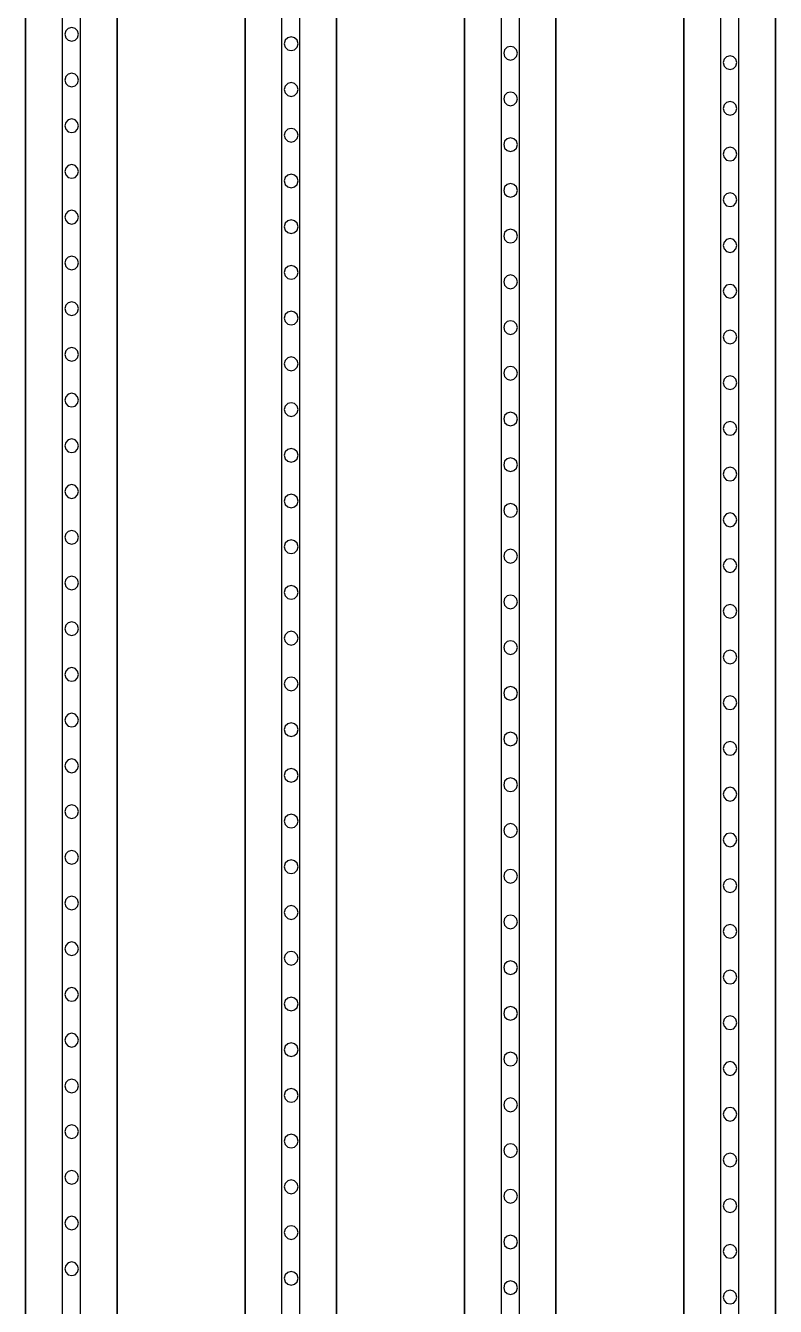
# Model space of a CAD drawing. Header units: metres. Extents: x -1550 to 1550, y -904 to 26100.
# Drawn here: x 588 to 670, y 6104.3 to 6244.4 of the extents above; entities that cross this region are included whole.
import ezdxf

# ---------------------------------------------------------------- set-up
doc = ezdxf.new("R2010")
doc.units = ezdxf.units.M
for name, color, linetype in [('Metal', 4, 'CONTINUOUS'), ('pattern_ionp', 7, 'CONTINUOUS'), ('Polyimide', 3, 'CONTINUOUS'), ('Polyimide_Negative', 5, 'CONTINUOUS')]:
    doc.layers.add(name, color=color, linetype=linetype)

msp = doc.modelspace()

# ---------------------------------------------------------------- linework, layer by layer
at = {"layer": 'Metal'}
for points in [[(594, 4551.99), (594, 11993.5), (592, 11993.5), (592, 11993.5), (592, 4551.99)], [(618, 4805.96), (618, 11993.5), (616, 11993.5), (616, 11993.5), (616, 4805.96)], [(640, 11993.5), (640, 5059.93)], [(642, 5059.93), (642, 11993.5)], [(664, 11993.5), (664, 5313.9)], [(666, 5313.9), (666, 11993.5)]]:
    msp.add_lwpolyline(points, dxfattribs=at)
at = {"layer": 'pattern_ionp'}
for points in [[(593.79, 6243.44), (593.69, 6243.81), (593.41, 6244.08), (593.04, 6244.19), (592.66, 6244.08), (592.39, 6243.81), (592.29, 6243.44), (592.39, 6243.06), (592.66, 6242.79), (593.04, 6242.69), (593.41, 6242.79), (593.69, 6243.06), (593.79, 6243.44)], [(617.79, 6242.4), (617.69, 6242.78), (617.41, 6243.05), (617.04, 6243.15), (616.66, 6243.05), (616.39, 6242.78), (616.29, 6242.4), (616.39, 6242.03), (616.66, 6241.75), (617.04, 6241.65), (617.41, 6241.75), (617.69, 6242.03), (617.79, 6242.4)], [(641.79, 6241.37), (641.69, 6241.75), (641.41, 6242.02), (641.04, 6242.12), (640.66, 6242.02), (640.39, 6241.75), (640.29, 6241.37), (640.39, 6241), (640.66, 6240.72), (641.04, 6240.62), (641.41, 6240.72), (641.69, 6241), (641.79, 6241.37)], [(665.79, 6240.34), (665.69, 6240.72), (665.41, 6240.99), (665.04, 6241.09), (664.66, 6240.99), (664.39, 6240.72), (664.29, 6240.34), (664.39, 6239.97), (664.66, 6239.69), (665.04, 6239.59), (665.41, 6239.69), (665.69, 6239.97), (665.79, 6240.34)], [(593.79, 6238.44), (593.69, 6238.81), (593.41, 6239.08), (593.04, 6239.19), (592.66, 6239.08), (592.39, 6238.81), (592.29, 6238.44), (592.39, 6238.06), (592.66, 6237.79), (593.04, 6237.69), (593.41, 6237.79), (593.69, 6238.06), (593.79, 6238.44)], [(617.79, 6237.4), (617.69, 6237.78), (617.41, 6238.05), (617.04, 6238.15), (616.66, 6238.05), (616.39, 6237.78), (616.29, 6237.4), (616.39, 6237.03), (616.66, 6236.75), (617.04, 6236.65), (617.41, 6236.75), (617.69, 6237.03), (617.79, 6237.4)], [(641.79, 6236.37), (641.69, 6236.75), (641.41, 6237.02), (641.04, 6237.12), (640.66, 6237.02), (640.39, 6236.75), (640.29, 6236.37), (640.39, 6236), (640.66, 6235.72), (641.04, 6235.62), (641.41, 6235.72), (641.69, 6236), (641.79, 6236.37)], [(665.79, 6235.34), (665.69, 6235.72), (665.41, 6235.99), (665.04, 6236.09), (664.66, 6235.99), (664.39, 6235.72), (664.29, 6235.34), (664.39, 6234.97), (664.66, 6234.69), (665.04, 6234.59), (665.41, 6234.69), (665.69, 6234.97), (665.79, 6235.34)], [(593.79, 6233.44), (593.69, 6233.81), (593.41, 6234.08), (593.04, 6234.19), (592.66, 6234.08), (592.39, 6233.81), (592.29, 6233.44), (592.39, 6233.06), (592.66, 6232.79), (593.04, 6232.69), (593.41, 6232.79), (593.69, 6233.06), (593.79, 6233.44)], [(617.79, 6232.4), (617.69, 6232.78), (617.41, 6233.05), (617.04, 6233.15), (616.66, 6233.05), (616.39, 6232.78), (616.29, 6232.4), (616.39, 6232.03), (616.66, 6231.75), (617.04, 6231.65), (617.41, 6231.75), (617.69, 6232.03), (617.79, 6232.4)], [(641.79, 6231.37), (641.69, 6231.75), (641.41, 6232.02), (641.04, 6232.12), (640.66, 6232.02), (640.39, 6231.75), (640.29, 6231.37), (640.39, 6231), (640.66, 6230.72), (641.04, 6230.62), (641.41, 6230.72), (641.69, 6231), (641.79, 6231.37)], [(665.79, 6230.34), (665.69, 6230.72), (665.41, 6230.99), (665.04, 6231.09), (664.66, 6230.99), (664.39, 6230.72), (664.29, 6230.34), (664.39, 6229.97), (664.66, 6229.69), (665.04, 6229.59), (665.41, 6229.69), (665.69, 6229.97), (665.79, 6230.34)], [(593.79, 6228.44), (593.69, 6228.81), (593.41, 6229.08), (593.04, 6229.19), (592.66, 6229.08), (592.39, 6228.81), (592.29, 6228.44), (592.39, 6228.06), (592.66, 6227.79), (593.04, 6227.69), (593.41, 6227.79), (593.69, 6228.06), (593.79, 6228.44)], [(617.79, 6227.4), (617.69, 6227.78), (617.41, 6228.05), (617.04, 6228.15), (616.66, 6228.05), (616.39, 6227.78), (616.29, 6227.4), (616.39, 6227.03), (616.66, 6226.75), (617.04, 6226.65), (617.41, 6226.75), (617.69, 6227.03), (617.79, 6227.4)], [(641.79, 6226.37), (641.69, 6226.75), (641.41, 6227.02), (641.04, 6227.12), (640.66, 6227.02), (640.39, 6226.75), (640.29, 6226.37), (640.39, 6226), (640.66, 6225.72), (641.04, 6225.62), (641.41, 6225.72), (641.69, 6226), (641.79, 6226.37)], [(665.79, 6225.34), (665.69, 6225.72), (665.41, 6225.99), (665.04, 6226.09), (664.66, 6225.99), (664.39, 6225.72), (664.29, 6225.34), (664.39, 6224.97), (664.66, 6224.69), (665.04, 6224.59), (665.41, 6224.69), (665.69, 6224.97), (665.79, 6225.34)], [(593.79, 6223.44), (593.69, 6223.81), (593.41, 6224.08), (593.04, 6224.19), (592.66, 6224.08), (592.39, 6223.81), (592.29, 6223.44), (592.39, 6223.06), (592.66, 6222.79), (593.04, 6222.69), (593.41, 6222.79), (593.69, 6223.06), (593.79, 6223.44)], [(617.79, 6222.4), (617.69, 6222.78), (617.41, 6223.05), (617.04, 6223.15), (616.66, 6223.05), (616.39, 6222.78), (616.29, 6222.4), (616.39, 6222.03), (616.66, 6221.75), (617.04, 6221.65), (617.41, 6221.75), (617.69, 6222.03), (617.79, 6222.4)], [(641.79, 6221.37), (641.69, 6221.75), (641.41, 6222.02), (641.04, 6222.12), (640.66, 6222.02), (640.39, 6221.75), (640.29, 6221.37), (640.39, 6221), (640.66, 6220.72), (641.04, 6220.62), (641.41, 6220.72), (641.69, 6221), (641.79, 6221.37)], [(665.79, 6220.34), (665.69, 6220.72), (665.41, 6220.99), (665.04, 6221.09), (664.66, 6220.99), (664.39, 6220.72), (664.29, 6220.34), (664.39, 6219.97), (664.66, 6219.69), (665.04, 6219.59), (665.41, 6219.69), (665.69, 6219.97), (665.79, 6220.34)], [(593.79, 6218.44), (593.69, 6218.81), (593.41, 6219.08), (593.04, 6219.19), (592.66, 6219.08), (592.39, 6218.81), (592.29, 6218.44), (592.39, 6218.06), (592.66, 6217.79), (593.04, 6217.69), (593.41, 6217.79), (593.69, 6218.06), (593.79, 6218.44)], [(617.79, 6217.4), (617.69, 6217.78), (617.41, 6218.05), (617.04, 6218.15), (616.66, 6218.05), (616.39, 6217.78), (616.29, 6217.4), (616.39, 6217.03), (616.66, 6216.75), (617.04, 6216.65), (617.41, 6216.75), (617.69, 6217.03), (617.79, 6217.4)], [(641.79, 6216.37), (641.69, 6216.75), (641.41, 6217.02), (641.04, 6217.12), (640.66, 6217.02), (640.39, 6216.75), (640.29, 6216.37), (640.39, 6216), (640.66, 6215.72), (641.04, 6215.62), (641.41, 6215.72), (641.69, 6216), (641.79, 6216.37)], [(665.79, 6215.34), (665.69, 6215.72), (665.41, 6215.99), (665.04, 6216.09), (664.66, 6215.99), (664.39, 6215.72), (664.29, 6215.34), (664.39, 6214.97), (664.66, 6214.69), (665.04, 6214.59), (665.41, 6214.69), (665.69, 6214.97), (665.79, 6215.34)], [(593.79, 6213.44), (593.69, 6213.81), (593.41, 6214.08), (593.04, 6214.19), (592.66, 6214.08), (592.39, 6213.81), (592.29, 6213.44), (592.39, 6213.06), (592.66, 6212.79), (593.04, 6212.69), (593.41, 6212.79), (593.69, 6213.06), (593.79, 6213.44)], [(617.79, 6212.4), (617.69, 6212.78), (617.41, 6213.05), (617.04, 6213.15), (616.66, 6213.05), (616.39, 6212.78), (616.29, 6212.4), (616.39, 6212.03), (616.66, 6211.75), (617.04, 6211.65), (617.41, 6211.75), (617.69, 6212.03), (617.79, 6212.4)], [(641.79, 6211.37), (641.69, 6211.75), (641.41, 6212.02), (641.04, 6212.12), (640.66, 6212.02), (640.39, 6211.75), (640.29, 6211.37), (640.39, 6211), (640.66, 6210.72), (641.04, 6210.62), (641.41, 6210.72), (641.69, 6211), (641.79, 6211.37)], [(665.79, 6210.34), (665.69, 6210.72), (665.41, 6210.99), (665.04, 6211.09), (664.66, 6210.99), (664.39, 6210.72), (664.29, 6210.34), (664.39, 6209.97), (664.66, 6209.69), (665.04, 6209.59), (665.41, 6209.69), (665.69, 6209.97), (665.79, 6210.34)], [(593.79, 6208.44), (593.69, 6208.81), (593.41, 6209.08), (593.04, 6209.19), (592.66, 6209.08), (592.39, 6208.81), (592.29, 6208.44), (592.39, 6208.06), (592.66, 6207.79), (593.04, 6207.69), (593.41, 6207.79), (593.69, 6208.06), (593.79, 6208.44)], [(617.79, 6207.4), (617.69, 6207.78), (617.41, 6208.05), (617.04, 6208.15), (616.66, 6208.05), (616.39, 6207.78), (616.29, 6207.4), (616.39, 6207.03), (616.66, 6206.75), (617.04, 6206.65), (617.41, 6206.75), (617.69, 6207.03), (617.79, 6207.4)], [(641.79, 6206.37), (641.69, 6206.75), (641.41, 6207.02), (641.04, 6207.12), (640.66, 6207.02), (640.39, 6206.75), (640.29, 6206.37), (640.39, 6206), (640.66, 6205.72), (641.04, 6205.62), (641.41, 6205.72), (641.69, 6206), (641.79, 6206.37)], [(665.79, 6205.34), (665.69, 6205.72), (665.41, 6205.99), (665.04, 6206.09), (664.66, 6205.99), (664.39, 6205.72), (664.29, 6205.34), (664.39, 6204.97), (664.66, 6204.69), (665.04, 6204.59), (665.41, 6204.69), (665.69, 6204.97), (665.79, 6205.34)], [(593.79, 6203.44), (593.69, 6203.81), (593.41, 6204.08), (593.04, 6204.19), (592.66, 6204.08), (592.39, 6203.81), (592.29, 6203.44), (592.39, 6203.06), (592.66, 6202.79), (593.04, 6202.69), (593.41, 6202.79), (593.69, 6203.06), (593.79, 6203.44)], [(617.79, 6202.4), (617.69, 6202.78), (617.41, 6203.05), (617.04, 6203.15), (616.66, 6203.05), (616.39, 6202.78), (616.29, 6202.4), (616.39, 6202.03), (616.66, 6201.75), (617.04, 6201.65), (617.41, 6201.75), (617.69, 6202.03), (617.79, 6202.4)], [(641.79, 6201.37), (641.69, 6201.75), (641.41, 6202.02), (641.04, 6202.12), (640.66, 6202.02), (640.39, 6201.75), (640.29, 6201.37), (640.39, 6201), (640.66, 6200.72), (641.04, 6200.62), (641.41, 6200.72), (641.69, 6201), (641.79, 6201.37)], [(665.79, 6200.34), (665.69, 6200.72), (665.41, 6200.99), (665.04, 6201.09), (664.66, 6200.99), (664.39, 6200.72), (664.29, 6200.34), (664.39, 6199.97), (664.66, 6199.69), (665.04, 6199.59), (665.41, 6199.69), (665.69, 6199.97), (665.79, 6200.34)], [(593.79, 6198.44), (593.69, 6198.81), (593.41, 6199.08), (593.04, 6199.19), (592.66, 6199.08), (592.39, 6198.81), (592.29, 6198.44), (592.39, 6198.06), (592.66, 6197.79), (593.04, 6197.69), (593.41, 6197.79), (593.69, 6198.06), (593.79, 6198.44)], [(617.79, 6197.4), (617.69, 6197.78), (617.41, 6198.05), (617.04, 6198.15), (616.66, 6198.05), (616.39, 6197.78), (616.29, 6197.4), (616.39, 6197.03), (616.66, 6196.75), (617.04, 6196.65), (617.41, 6196.75), (617.69, 6197.03), (617.79, 6197.4)], [(641.79, 6196.37), (641.69, 6196.75), (641.41, 6197.02), (641.04, 6197.12), (640.66, 6197.02), (640.39, 6196.75), (640.29, 6196.37), (640.39, 6196), (640.66, 6195.72), (641.04, 6195.62), (641.41, 6195.72), (641.69, 6196), (641.79, 6196.37)], [(665.79, 6195.34), (665.69, 6195.72), (665.41, 6195.99), (665.04, 6196.09), (664.66, 6195.99), (664.39, 6195.72), (664.29, 6195.34), (664.39, 6194.97), (664.66, 6194.69), (665.04, 6194.59), (665.41, 6194.69), (665.69, 6194.97), (665.79, 6195.34)], [(593.79, 6193.44), (593.69, 6193.81), (593.41, 6194.08), (593.04, 6194.19), (592.66, 6194.08), (592.39, 6193.81), (592.29, 6193.44), (592.39, 6193.06), (592.66, 6192.79), (593.04, 6192.69), (593.41, 6192.79), (593.69, 6193.06), (593.79, 6193.44)], [(617.79, 6192.4), (617.69, 6192.78), (617.41, 6193.05), (617.04, 6193.15), (616.66, 6193.05), (616.39, 6192.78), (616.29, 6192.4), (616.39, 6192.03), (616.66, 6191.75), (617.04, 6191.65), (617.41, 6191.75), (617.69, 6192.03), (617.79, 6192.4)], [(641.79, 6191.37), (641.69, 6191.75), (641.41, 6192.02), (641.04, 6192.12), (640.66, 6192.02), (640.39, 6191.75), (640.29, 6191.37), (640.39, 6191), (640.66, 6190.72), (641.04, 6190.62), (641.41, 6190.72), (641.69, 6191), (641.79, 6191.37)], [(665.79, 6190.34), (665.69, 6190.72), (665.41, 6190.99), (665.04, 6191.09), (664.66, 6190.99), (664.39, 6190.72), (664.29, 6190.34), (664.39, 6189.97), (664.66, 6189.69), (665.04, 6189.59), (665.41, 6189.69), (665.69, 6189.97), (665.79, 6190.34)], [(593.79, 6188.44), (593.69, 6188.81), (593.41, 6189.08), (593.04, 6189.19), (592.66, 6189.08), (592.39, 6188.81), (592.29, 6188.44), (592.39, 6188.06), (592.66, 6187.79), (593.04, 6187.69), (593.41, 6187.79), (593.69, 6188.06), (593.79, 6188.44)], [(617.79, 6187.4), (617.69, 6187.78), (617.41, 6188.05), (617.04, 6188.15), (616.66, 6188.05), (616.39, 6187.78), (616.29, 6187.4), (616.39, 6187.03), (616.66, 6186.75), (617.04, 6186.65), (617.41, 6186.75), (617.69, 6187.03), (617.79, 6187.4)], [(641.79, 6186.37), (641.69, 6186.75), (641.41, 6187.02), (641.04, 6187.12), (640.66, 6187.02), (640.39, 6186.75), (640.29, 6186.37), (640.39, 6186), (640.66, 6185.72), (641.04, 6185.62), (641.41, 6185.72), (641.69, 6186), (641.79, 6186.37)], [(665.79, 6185.34), (665.69, 6185.72), (665.41, 6185.99), (665.04, 6186.09), (664.66, 6185.99), (664.39, 6185.72), (664.29, 6185.34), (664.39, 6184.97), (664.66, 6184.69), (665.04, 6184.59), (665.41, 6184.69), (665.69, 6184.97), (665.79, 6185.34)], [(593.79, 6183.44), (593.69, 6183.81), (593.41, 6184.08), (593.04, 6184.19), (592.66, 6184.08), (592.39, 6183.81), (592.29, 6183.44), (592.39, 6183.06), (592.66, 6182.79), (593.04, 6182.69), (593.41, 6182.79), (593.69, 6183.06), (593.79, 6183.44)], [(617.79, 6182.4), (617.69, 6182.78), (617.41, 6183.05), (617.04, 6183.15), (616.66, 6183.05), (616.39, 6182.78), (616.29, 6182.4), (616.39, 6182.03), (616.66, 6181.75), (617.04, 6181.65), (617.41, 6181.75), (617.69, 6182.03), (617.79, 6182.4)], [(641.79, 6181.37), (641.69, 6181.75), (641.41, 6182.02), (641.04, 6182.12), (640.66, 6182.02), (640.39, 6181.75), (640.29, 6181.37), (640.39, 6181), (640.66, 6180.72), (641.04, 6180.62), (641.41, 6180.72), (641.69, 6181), (641.79, 6181.37)], [(665.79, 6180.34), (665.69, 6180.72), (665.41, 6180.99), (665.04, 6181.09), (664.66, 6180.99), (664.39, 6180.72), (664.29, 6180.34), (664.39, 6179.97), (664.66, 6179.69), (665.04, 6179.59), (665.41, 6179.69), (665.69, 6179.97), (665.79, 6180.34)], [(593.79, 6178.44), (593.69, 6178.81), (593.41, 6179.08), (593.04, 6179.19), (592.66, 6179.08), (592.39, 6178.81), (592.29, 6178.44), (592.39, 6178.06), (592.66, 6177.79), (593.04, 6177.69), (593.41, 6177.79), (593.69, 6178.06), (593.79, 6178.44)], [(617.79, 6177.4), (617.69, 6177.78), (617.41, 6178.05), (617.04, 6178.15), (616.66, 6178.05), (616.39, 6177.78), (616.29, 6177.4), (616.39, 6177.03), (616.66, 6176.75), (617.04, 6176.65), (617.41, 6176.75), (617.69, 6177.03), (617.79, 6177.4)], [(641.79, 6176.37), (641.69, 6176.75), (641.41, 6177.02), (641.04, 6177.12), (640.66, 6177.02), (640.39, 6176.75), (640.29, 6176.37), (640.39, 6176), (640.66, 6175.72), (641.04, 6175.62), (641.41, 6175.72), (641.69, 6176), (641.79, 6176.37)], [(665.79, 6175.34), (665.69, 6175.72), (665.41, 6175.99), (665.04, 6176.09), (664.66, 6175.99), (664.39, 6175.72), (664.29, 6175.34), (664.39, 6174.97), (664.66, 6174.69), (665.04, 6174.59), (665.41, 6174.69), (665.69, 6174.97), (665.79, 6175.34)], [(593.79, 6173.44), (593.69, 6173.81), (593.41, 6174.08), (593.04, 6174.19), (592.66, 6174.08), (592.39, 6173.81), (592.29, 6173.44), (592.39, 6173.06), (592.66, 6172.79), (593.04, 6172.69), (593.41, 6172.79), (593.69, 6173.06), (593.79, 6173.44)], [(617.79, 6172.4), (617.69, 6172.78), (617.41, 6173.05), (617.04, 6173.15), (616.66, 6173.05), (616.39, 6172.78), (616.29, 6172.4), (616.39, 6172.03), (616.66, 6171.75), (617.04, 6171.65), (617.41, 6171.75), (617.69, 6172.03), (617.79, 6172.4)], [(641.79, 6171.37), (641.69, 6171.75), (641.41, 6172.02), (641.04, 6172.12), (640.66, 6172.02), (640.39, 6171.75), (640.29, 6171.37), (640.39, 6171), (640.66, 6170.72), (641.04, 6170.62), (641.41, 6170.72), (641.69, 6171), (641.79, 6171.37)], [(665.79, 6170.34), (665.69, 6170.72), (665.41, 6170.99), (665.04, 6171.09), (664.66, 6170.99), (664.39, 6170.72), (664.29, 6170.34), (664.39, 6169.97), (664.66, 6169.69), (665.04, 6169.59), (665.41, 6169.69), (665.69, 6169.97), (665.79, 6170.34)], [(593.79, 6168.44), (593.69, 6168.81), (593.41, 6169.08), (593.04, 6169.19), (592.66, 6169.08), (592.39, 6168.81), (592.29, 6168.44), (592.39, 6168.06), (592.66, 6167.79), (593.04, 6167.69), (593.41, 6167.79), (593.69, 6168.06), (593.79, 6168.44)], [(617.79, 6167.4), (617.69, 6167.78), (617.41, 6168.05), (617.04, 6168.15), (616.66, 6168.05), (616.39, 6167.78), (616.29, 6167.4), (616.39, 6167.03), (616.66, 6166.75), (617.04, 6166.65), (617.41, 6166.75), (617.69, 6167.03), (617.79, 6167.4)], [(641.79, 6166.37), (641.69, 6166.75), (641.41, 6167.02), (641.04, 6167.12), (640.66, 6167.02), (640.39, 6166.75), (640.29, 6166.37), (640.39, 6166), (640.66, 6165.72), (641.04, 6165.62), (641.41, 6165.72), (641.69, 6166), (641.79, 6166.37)], [(665.79, 6165.34), (665.69, 6165.72), (665.41, 6165.99), (665.04, 6166.09), (664.66, 6165.99), (664.39, 6165.72), (664.29, 6165.34), (664.39, 6164.97), (664.66, 6164.69), (665.04, 6164.59), (665.41, 6164.69), (665.69, 6164.97), (665.79, 6165.34)], [(593.79, 6163.44), (593.69, 6163.81), (593.41, 6164.08), (593.04, 6164.19), (592.66, 6164.08), (592.39, 6163.81), (592.29, 6163.44), (592.39, 6163.06), (592.66, 6162.79), (593.04, 6162.69), (593.41, 6162.79), (593.69, 6163.06), (593.79, 6163.44)], [(617.79, 6162.4), (617.69, 6162.78), (617.41, 6163.05), (617.04, 6163.15), (616.66, 6163.05), (616.39, 6162.78), (616.29, 6162.4), (616.39, 6162.03), (616.66, 6161.75), (617.04, 6161.65), (617.41, 6161.75), (617.69, 6162.03), (617.79, 6162.4)], [(641.79, 6161.37), (641.69, 6161.75), (641.41, 6162.02), (641.04, 6162.12), (640.66, 6162.02), (640.39, 6161.75), (640.29, 6161.37), (640.39, 6161), (640.66, 6160.72), (641.04, 6160.62), (641.41, 6160.72), (641.69, 6161), (641.79, 6161.37)], [(665.79, 6160.34), (665.69, 6160.72), (665.41, 6160.99), (665.04, 6161.09), (664.66, 6160.99), (664.39, 6160.72), (664.29, 6160.34), (664.39, 6159.97), (664.66, 6159.69), (665.04, 6159.59), (665.41, 6159.69), (665.69, 6159.97), (665.79, 6160.34)], [(593.79, 6158.44), (593.69, 6158.81), (593.41, 6159.08), (593.04, 6159.19), (592.66, 6159.08), (592.39, 6158.81), (592.29, 6158.44), (592.39, 6158.06), (592.66, 6157.79), (593.04, 6157.69), (593.41, 6157.79), (593.69, 6158.06), (593.79, 6158.44)], [(617.79, 6157.4), (617.69, 6157.78), (617.41, 6158.05), (617.04, 6158.15), (616.66, 6158.05), (616.39, 6157.78), (616.29, 6157.4), (616.39, 6157.03), (616.66, 6156.75), (617.04, 6156.65), (617.41, 6156.75), (617.69, 6157.03), (617.79, 6157.4)], [(641.79, 6156.37), (641.69, 6156.75), (641.41, 6157.02), (641.04, 6157.12), (640.66, 6157.02), (640.39, 6156.75), (640.29, 6156.37), (640.39, 6156), (640.66, 6155.72), (641.04, 6155.62), (641.41, 6155.72), (641.69, 6156), (641.79, 6156.37)], [(665.79, 6155.34), (665.69, 6155.72), (665.41, 6155.99), (665.04, 6156.09), (664.66, 6155.99), (664.39, 6155.72), (664.29, 6155.34), (664.39, 6154.97), (664.66, 6154.69), (665.04, 6154.59), (665.41, 6154.69), (665.69, 6154.97), (665.79, 6155.34)], [(593.79, 6153.44), (593.69, 6153.81), (593.41, 6154.08), (593.04, 6154.19), (592.66, 6154.08), (592.39, 6153.81), (592.29, 6153.44), (592.39, 6153.06), (592.66, 6152.79), (593.04, 6152.69), (593.41, 6152.79), (593.69, 6153.06), (593.79, 6153.44)], [(617.79, 6152.4), (617.69, 6152.78), (617.41, 6153.05), (617.04, 6153.15), (616.66, 6153.05), (616.39, 6152.78), (616.29, 6152.4), (616.39, 6152.03), (616.66, 6151.75), (617.04, 6151.65), (617.41, 6151.75), (617.69, 6152.03), (617.79, 6152.4)], [(641.79, 6151.37), (641.69, 6151.75), (641.41, 6152.02), (641.04, 6152.12), (640.66, 6152.02), (640.39, 6151.75), (640.29, 6151.37), (640.39, 6151), (640.66, 6150.72), (641.04, 6150.62), (641.41, 6150.72), (641.69, 6151), (641.79, 6151.37)], [(665.79, 6150.34), (665.69, 6150.72), (665.41, 6150.99), (665.04, 6151.09), (664.66, 6150.99), (664.39, 6150.72), (664.29, 6150.34), (664.39, 6149.97), (664.66, 6149.69), (665.04, 6149.59), (665.41, 6149.69), (665.69, 6149.97), (665.79, 6150.34)], [(593.79, 6148.44), (593.69, 6148.81), (593.41, 6149.08), (593.04, 6149.19), (592.66, 6149.08), (592.39, 6148.81), (592.29, 6148.44), (592.39, 6148.06), (592.66, 6147.79), (593.04, 6147.69), (593.41, 6147.79), (593.69, 6148.06), (593.79, 6148.44)], [(617.79, 6147.4), (617.69, 6147.78), (617.41, 6148.05), (617.04, 6148.15), (616.66, 6148.05), (616.39, 6147.78), (616.29, 6147.4), (616.39, 6147.03), (616.66, 6146.75), (617.04, 6146.65), (617.41, 6146.75), (617.69, 6147.03), (617.79, 6147.4)], [(641.79, 6146.37), (641.69, 6146.75), (641.41, 6147.02), (641.04, 6147.12), (640.66, 6147.02), (640.39, 6146.75), (640.29, 6146.37), (640.39, 6146), (640.66, 6145.72), (641.04, 6145.62), (641.41, 6145.72), (641.69, 6146), (641.79, 6146.37)], [(665.79, 6145.34), (665.69, 6145.72), (665.41, 6145.99), (665.04, 6146.09), (664.66, 6145.99), (664.39, 6145.72), (664.29, 6145.34), (664.39, 6144.97), (664.66, 6144.69), (665.04, 6144.59), (665.41, 6144.69), (665.69, 6144.97), (665.79, 6145.34)], [(593.79, 6143.44), (593.69, 6143.81), (593.41, 6144.08), (593.04, 6144.19), (592.66, 6144.08), (592.39, 6143.81), (592.29, 6143.44), (592.39, 6143.06), (592.66, 6142.79), (593.04, 6142.69), (593.41, 6142.79), (593.69, 6143.06), (593.79, 6143.44)], [(617.79, 6142.4), (617.69, 6142.78), (617.41, 6143.05), (617.04, 6143.15), (616.66, 6143.05), (616.39, 6142.78), (616.29, 6142.4), (616.39, 6142.03), (616.66, 6141.75), (617.04, 6141.65), (617.41, 6141.75), (617.69, 6142.03), (617.79, 6142.4)], [(641.79, 6141.37), (641.69, 6141.75), (641.41, 6142.02), (641.04, 6142.12), (640.66, 6142.02), (640.39, 6141.75), (640.29, 6141.37), (640.39, 6141), (640.66, 6140.72), (641.04, 6140.62), (641.41, 6140.72), (641.69, 6141), (641.79, 6141.37)], [(665.79, 6140.34), (665.69, 6140.72), (665.41, 6140.99), (665.04, 6141.09), (664.66, 6140.99), (664.39, 6140.72), (664.29, 6140.34), (664.39, 6139.97), (664.66, 6139.69), (665.04, 6139.59), (665.41, 6139.69), (665.69, 6139.97), (665.79, 6140.34)], [(593.79, 6138.44), (593.69, 6138.81), (593.41, 6139.08), (593.04, 6139.19), (592.66, 6139.08), (592.39, 6138.81), (592.29, 6138.44), (592.39, 6138.06), (592.66, 6137.79), (593.04, 6137.69), (593.41, 6137.79), (593.69, 6138.06), (593.79, 6138.44)], [(617.79, 6137.4), (617.69, 6137.78), (617.41, 6138.05), (617.04, 6138.15), (616.66, 6138.05), (616.39, 6137.78), (616.29, 6137.4), (616.39, 6137.03), (616.66, 6136.75), (617.04, 6136.65), (617.41, 6136.75), (617.69, 6137.03), (617.79, 6137.4)], [(641.79, 6136.37), (641.69, 6136.75), (641.41, 6137.02), (641.04, 6137.12), (640.66, 6137.02), (640.39, 6136.75), (640.29, 6136.37), (640.39, 6136), (640.66, 6135.72), (641.04, 6135.62), (641.41, 6135.72), (641.69, 6136), (641.79, 6136.37)], [(665.79, 6135.34), (665.69, 6135.72), (665.41, 6135.99), (665.04, 6136.09), (664.66, 6135.99), (664.39, 6135.72), (664.29, 6135.34), (664.39, 6134.97), (664.66, 6134.69), (665.04, 6134.59), (665.41, 6134.69), (665.69, 6134.97), (665.79, 6135.34)], [(593.79, 6133.44), (593.69, 6133.81), (593.41, 6134.08), (593.04, 6134.19), (592.66, 6134.08), (592.39, 6133.81), (592.29, 6133.44), (592.39, 6133.06), (592.66, 6132.79), (593.04, 6132.69), (593.41, 6132.79), (593.69, 6133.06), (593.79, 6133.44)], [(617.79, 6132.4), (617.69, 6132.78), (617.41, 6133.05), (617.04, 6133.15), (616.66, 6133.05), (616.39, 6132.78), (616.29, 6132.4), (616.39, 6132.03), (616.66, 6131.75), (617.04, 6131.65), (617.41, 6131.75), (617.69, 6132.03), (617.79, 6132.4)], [(641.79, 6131.37), (641.69, 6131.75), (641.41, 6132.02), (641.04, 6132.12), (640.66, 6132.02), (640.39, 6131.75), (640.29, 6131.37), (640.39, 6131), (640.66, 6130.72), (641.04, 6130.62), (641.41, 6130.72), (641.69, 6131), (641.79, 6131.37)], [(665.79, 6130.34), (665.69, 6130.72), (665.41, 6130.99), (665.04, 6131.09), (664.66, 6130.99), (664.39, 6130.72), (664.29, 6130.34), (664.39, 6129.97), (664.66, 6129.69), (665.04, 6129.59), (665.41, 6129.69), (665.69, 6129.97), (665.79, 6130.34)], [(593.79, 6128.44), (593.69, 6128.81), (593.41, 6129.08), (593.04, 6129.19), (592.66, 6129.08), (592.39, 6128.81), (592.29, 6128.44), (592.39, 6128.06), (592.66, 6127.79), (593.04, 6127.69), (593.41, 6127.79), (593.69, 6128.06), (593.79, 6128.44)], [(617.79, 6127.4), (617.69, 6127.78), (617.41, 6128.05), (617.04, 6128.15), (616.66, 6128.05), (616.39, 6127.78), (616.29, 6127.4), (616.39, 6127.03), (616.66, 6126.75), (617.04, 6126.65), (617.41, 6126.75), (617.69, 6127.03), (617.79, 6127.4)], [(641.79, 6126.37), (641.69, 6126.75), (641.41, 6127.02), (641.04, 6127.12), (640.66, 6127.02), (640.39, 6126.75), (640.29, 6126.37), (640.39, 6126), (640.66, 6125.72), (641.04, 6125.62), (641.41, 6125.72), (641.69, 6126), (641.79, 6126.37)], [(665.79, 6125.34), (665.69, 6125.72), (665.41, 6125.99), (665.04, 6126.09), (664.66, 6125.99), (664.39, 6125.72), (664.29, 6125.34), (664.39, 6124.97), (664.66, 6124.69), (665.04, 6124.59), (665.41, 6124.69), (665.69, 6124.97), (665.79, 6125.34)], [(593.79, 6123.44), (593.69, 6123.81), (593.41, 6124.08), (593.04, 6124.19), (592.66, 6124.08), (592.39, 6123.81), (592.29, 6123.44), (592.39, 6123.06), (592.66, 6122.79), (593.04, 6122.69), (593.41, 6122.79), (593.69, 6123.06), (593.79, 6123.44)], [(617.79, 6122.4), (617.69, 6122.78), (617.41, 6123.05), (617.04, 6123.15), (616.66, 6123.05), (616.39, 6122.78), (616.29, 6122.4), (616.39, 6122.03), (616.66, 6121.75), (617.04, 6121.65), (617.41, 6121.75), (617.69, 6122.03), (617.79, 6122.4)], [(641.79, 6121.37), (641.69, 6121.75), (641.41, 6122.02), (641.04, 6122.12), (640.66, 6122.02), (640.39, 6121.75), (640.29, 6121.37), (640.39, 6121), (640.66, 6120.72), (641.04, 6120.62), (641.41, 6120.72), (641.69, 6121), (641.79, 6121.37)], [(665.79, 6120.34), (665.69, 6120.72), (665.41, 6120.99), (665.04, 6121.09), (664.66, 6120.99), (664.39, 6120.72), (664.29, 6120.34), (664.39, 6119.97), (664.66, 6119.69), (665.04, 6119.59), (665.41, 6119.69), (665.69, 6119.97), (665.79, 6120.34)], [(593.79, 6118.44), (593.69, 6118.81), (593.41, 6119.08), (593.04, 6119.19), (592.66, 6119.08), (592.39, 6118.81), (592.29, 6118.44), (592.39, 6118.06), (592.66, 6117.79), (593.04, 6117.69), (593.41, 6117.79), (593.69, 6118.06), (593.79, 6118.44)], [(617.79, 6117.4), (617.69, 6117.78), (617.41, 6118.05), (617.04, 6118.15), (616.66, 6118.05), (616.39, 6117.78), (616.29, 6117.4), (616.39, 6117.03), (616.66, 6116.75), (617.04, 6116.65), (617.41, 6116.75), (617.69, 6117.03), (617.79, 6117.4)], [(641.79, 6116.37), (641.69, 6116.75), (641.41, 6117.02), (641.04, 6117.12), (640.66, 6117.02), (640.39, 6116.75), (640.29, 6116.37), (640.39, 6116), (640.66, 6115.72), (641.04, 6115.62), (641.41, 6115.72), (641.69, 6116), (641.79, 6116.37)], [(665.79, 6115.34), (665.69, 6115.72), (665.41, 6115.99), (665.04, 6116.09), (664.66, 6115.99), (664.39, 6115.72), (664.29, 6115.34), (664.39, 6114.97), (664.66, 6114.69), (665.04, 6114.59), (665.41, 6114.69), (665.69, 6114.97), (665.79, 6115.34)], [(593.79, 6113.44), (593.69, 6113.81), (593.41, 6114.08), (593.04, 6114.19), (592.66, 6114.08), (592.39, 6113.81), (592.29, 6113.44), (592.39, 6113.06), (592.66, 6112.79), (593.04, 6112.69), (593.41, 6112.79), (593.69, 6113.06), (593.79, 6113.44)], [(617.79, 6112.4), (617.69, 6112.78), (617.41, 6113.05), (617.04, 6113.15), (616.66, 6113.05), (616.39, 6112.78), (616.29, 6112.4), (616.39, 6112.03), (616.66, 6111.75), (617.04, 6111.65), (617.41, 6111.75), (617.69, 6112.03), (617.79, 6112.4)], [(641.79, 6111.37), (641.69, 6111.75), (641.41, 6112.02), (641.04, 6112.12), (640.66, 6112.02), (640.39, 6111.75), (640.29, 6111.37), (640.39, 6111), (640.66, 6110.72), (641.04, 6110.62), (641.41, 6110.72), (641.69, 6111), (641.79, 6111.37)], [(665.79, 6110.34), (665.69, 6110.72), (665.41, 6110.99), (665.04, 6111.09), (664.66, 6110.99), (664.39, 6110.72), (664.29, 6110.34), (664.39, 6109.97), (664.66, 6109.69), (665.04, 6109.59), (665.41, 6109.69), (665.69, 6109.97), (665.79, 6110.34)], [(593.79, 6108.44), (593.69, 6108.81), (593.41, 6109.08), (593.04, 6109.19), (592.66, 6109.08), (592.39, 6108.81), (592.29, 6108.44), (592.39, 6108.06), (592.66, 6107.79), (593.04, 6107.69), (593.41, 6107.79), (593.69, 6108.06), (593.79, 6108.44)], [(617.79, 6107.4), (617.69, 6107.78), (617.41, 6108.05), (617.04, 6108.15), (616.66, 6108.05), (616.39, 6107.78), (616.29, 6107.4), (616.39, 6107.03), (616.66, 6106.75), (617.04, 6106.65), (617.41, 6106.75), (617.69, 6107.03), (617.79, 6107.4)], [(641.79, 6106.37), (641.69, 6106.75), (641.41, 6107.02), (641.04, 6107.12), (640.66, 6107.02), (640.39, 6106.75), (640.29, 6106.37), (640.39, 6106), (640.66, 6105.72), (641.04, 6105.62), (641.41, 6105.72), (641.69, 6106), (641.79, 6106.37)], [(665.79, 6105.34), (665.69, 6105.72), (665.41, 6105.99), (665.04, 6106.09), (664.66, 6105.99), (664.39, 6105.72), (664.29, 6105.34), (664.39, 6104.97), (664.66, 6104.69), (665.04, 6104.59), (665.41, 6104.69), (665.69, 6104.97), (665.79, 6105.34)]]:
    msp.add_lwpolyline(points, close=True, dxfattribs=at)
at = {"layer": 'Polyimide'}
for points in [[(588, 4555.99), (588, 11978.5)], [(598, 11978.5), (598, 4555.99)], [(612, 4809.96), (612, 11978.5)], [(622, 11978.5), (622, 4809.96)], [(636, 5063.93), (636, 11978.5)], [(646, 11978.5), (646, 5063.93)], [(660, 5317.9), (660, 11978.5)], [(670, 11978.5), (670, 5317.9)]]:
    msp.add_lwpolyline(points, dxfattribs=at)
at = {"layer": 'Polyimide_Negative'}
for points in [[(588, 11978.5), (588, 4555.99)], [(598, 4555.99), (598, 11978.5)], [(612, 11978.5), (612, 4809.96)], [(622, 4809.96), (622, 11978.5)], [(636, 11978.5), (636, 5063.93)], [(646, 5063.93), (646, 11978.5)], [(660, 11978.5), (660, 5317.9)], [(670, 5317.9), (670, 11978.5)]]:
    msp.add_lwpolyline(points, dxfattribs=at)

doc.saveas('drawing.dxf')
